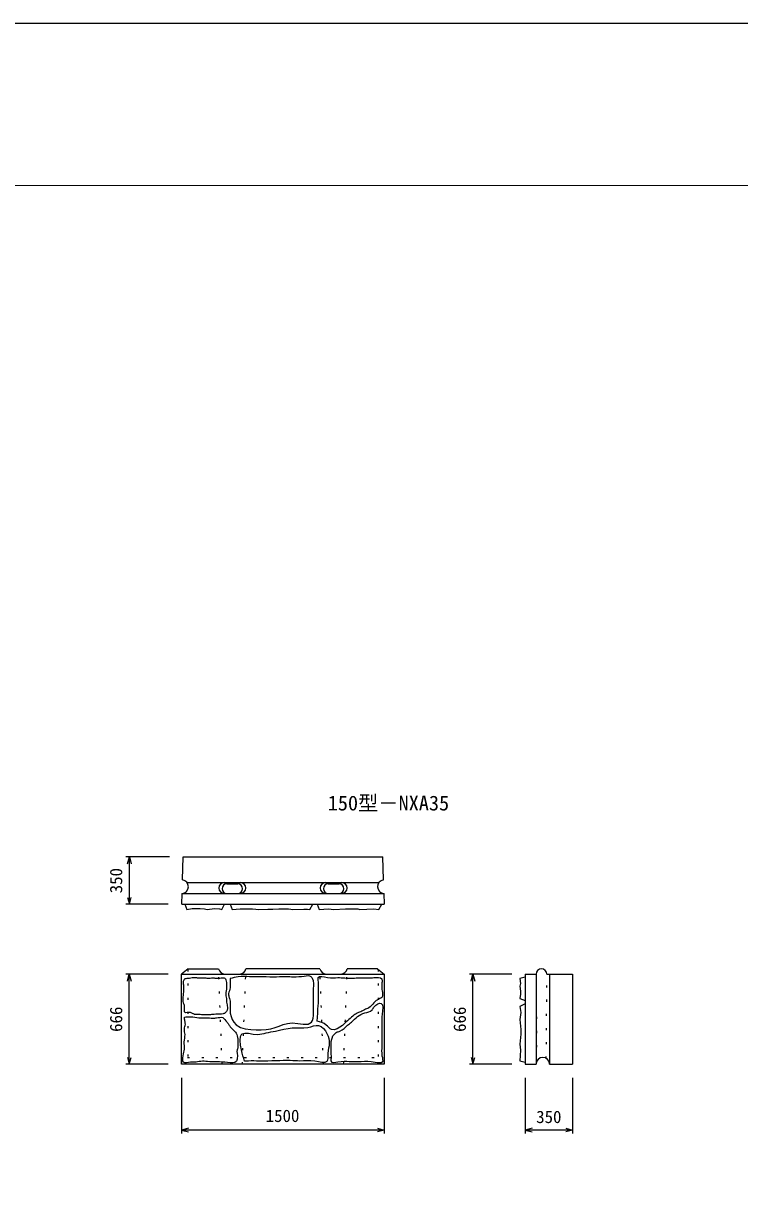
# Model space of a CAD drawing. Units: millimetres, scale not verified. Extents: x -25200 to 25200, y -17820 to 17820.
# Drawn here: x -9510 to -4209, y 9156 to 17820 of the extents above; entities that cross this region are included whole.
import ezdxf
from ezdxf.enums import TextEntityAlignment as Align

# ---------------------------------------------------------------- set-up
doc = ezdxf.new("R2010")
doc.units = ezdxf.units.MM
doc.header["$LTSCALE"] = 60
doc.linetypes.add('DOTTED', pattern=[1.75, 0.25, -1.5])
for name, color, linetype, lineweight in [('0-0_DIM', 7, 'Continuous', 25), ('0-1_Defpoints', 5, 'Continuous', 25), ('0-4_OUTLINE', 3, 'Continuous', 25), ('0-5_OUTLINE2', 4, 'Continuous', 25), ('0-6_TXT', 7, 'Continuous', 25), ('0-7_WAKU', 3, 'Continuous', 13)]:
    doc.layers.add(name, color=color, linetype=linetype, lineweight=lineweight)
doc.styles.add('ＭＳ ゴシック', font='')
doc.styles.get('ＭＳ ゴシック').set_extended_font_data('MS Gothic')

msp = doc.modelspace()

# ---------------------------------------------------------------- linework, layer by layer
at = {"layer": '0-0_DIM'}
for p, q in [((-8427.84, 11648.61), (-8750.63, 11648.61)), ((-8725.63, 11298.61), (-8725.63, 11648.61)), ((-8437.62, 11298.61), (-8750.63, 11298.61)), ((-8438.76, 10779.99), (-8751.35, 10779.99)), ((-8726.35, 10113.99), (-8726.35, 10779.99)), ((-5895.15, 10779.99), (-6207.74, 10779.99)), ((-6182.74, 10113.99), (-6182.74, 10779.99)), ((-8438.76, 10113.99), (-8751.35, 10113.99)), ((-5895.15, 10113.99), (-6207.74, 10113.99)), ((-8338.76, 10013.99), (-8338.76, 9601.4)), ((-6838.76, 10013.99), (-6838.76, 9601.4)), ((-5795.15, 10013.99), (-5795.15, 9601.4)), ((-5445.15, 10013.99), (-5445.15, 9601.4)), ((-6838.76, 9626.4), (-8338.76, 9626.4)), ((-5445.15, 9626.4), (-5795.15, 9626.4))]:
    msp.add_line(p, q, dxfattribs=at)
for points in [[(-8739.03, 11598.61), (-8725.63, 11648.61), (-8712.24, 11598.61)], [(-8739.03, 11348.61), (-8725.63, 11298.61), (-8712.24, 11348.61)], [(-8739.75, 10729.99), (-8726.35, 10779.99), (-8712.95, 10729.99)], [(-6196.13, 10729.99), (-6182.74, 10779.99), (-6169.34, 10729.99)], [(-8739.75, 10163.99), (-8726.35, 10113.99), (-8712.95, 10163.99)], [(-6196.13, 10163.99), (-6182.74, 10113.99), (-6169.34, 10163.99)], [(-8288.76, 9639.8), (-8338.76, 9626.4), (-8288.76, 9613)], [(-6888.76, 9639.8), (-6838.76, 9626.4), (-6888.76, 9613)], [(-5745.15, 9639.8), (-5795.15, 9626.4), (-5745.15, 9613)], [(-5495.15, 9639.8), (-5445.15, 9626.4), (-5495.15, 9613)]]:
    msp.add_lwpolyline(points, dxfattribs=at)
at = {"layer": '0-1_Defpoints'}
msp.add_lwpolyline([(-25200, -17820), (25200, -17820), (25200, 17820), (-25200, 17820)], close=True, dxfattribs=at)
at = {"layer": '0-4_OUTLINE'}
for p, q in [((-8332.48, 11478.21), (-8327.84, 11648.61)), ((-8327.84, 11648.61), (-6849.67, 11648.61)), ((-6845.03, 11478.21), (-6849.67, 11648.61)), ((-8023.76, 11458.61), (-7903.76, 11458.61)), ((-8004.2, 11448.85), (-7923.31, 11448.85)), ((-7273.76, 11458.61), (-7153.76, 11458.61)), ((-7254.2, 11448.85), (-7173.31, 11448.85)), ((-8337.62, 11298.61), (-8335.33, 11378.61)), ((-8023.76, 11378.61), (-7903.76, 11378.61)), ((-7273.76, 11378.61), (-7153.76, 11378.61)), ((-6842.19, 11378.61), (-6839.9, 11298.61)), ((-8337.62, 11298.61), (-6839.9, 11298.61)), ((-8338.76, 10779.99), (-6838.76, 10779.99)), ((-8338.76, 10113.99), (-8338.76, 10779.99)), ((-6838.76, 10779.99), (-6838.76, 10113.99)), ((-5795.15, 10779.99), (-5795.15, 10113.99)), ((-5795.15, 10779.99), (-5715.15, 10779.99)), ((-5635.15, 10779.99), (-5445.15, 10779.99)), ((-5445.15, 10779.99), (-5445.15, 10113.99)), ((-6838.76, 10113.99), (-8338.76, 10113.99)), ((-5795.15, 10113.99), (-5715.15, 10113.99)), ((-5615.15, 10113.99), (-5445.15, 10113.99))]:
    msp.add_line(p, q, dxfattribs=at)
for centre, radius, start, end in [((-8338.76, 11428.61), 50, 273.93581, 82.79104), ((-8023.76, 11418.61), 40, 90, 270), ((-8004.2, 11413.73), 35.12, 90, 270), ((-7923.31, 11413.73), 35.12, 270, 90), ((-7903.76, 11418.61), 40, 270, 90), ((-7273.76, 11418.61), 40, 90, 270), ((-7254.2, 11413.73), 35.12, 90, 270), ((-7173.31, 11413.73), 35.12, 270, 90), ((-7153.76, 11418.61), 40, 270, 90), ((-6838.76, 11428.61), 50, 97.20896, 266.06419), ((-5675.15, 10779.99), 40, 0, 180), ((-5665.15, 10113.99), 50, 0, 180)]:
    msp.add_arc(centre, radius, start, end, dxfattribs=at)
at = {"layer": '0-5_OUTLINE2'}
for p, q in [((-8298.76, 11458.61), (-6878.76, 11458.61)), ((-8335.33, 11378.61), (-6842.19, 11378.61)), ((-7336.62, 11298.61), (-7320.71, 11258.61)), ((-6879.51, 11258.61), (-6856.04, 11298.61)), ((-8289.21, 10819.99), (-8338.76, 10779.99)), ((-8289.21, 10819.99), (-8065.26, 10819.99)), ((-7315.26, 10819.99), (-7862.26, 10819.99)), ((-6888.31, 10819.99), (-7112.26, 10819.99)), ((-6888.31, 10819.99), (-6838.76, 10779.99)), ((-5715.15, 10779.99), (-5715.15, 10113.99)), ((-5615.15, 10779.99), (-5615.15, 10113.99))]:
    msp.add_line(p, q, dxfattribs=at)
at = {"layer": '0-5_OUTLINE2', "linetype": 'DOTTED'}
for p, q in [((-8293.76, 10816.32), (-8293.76, 10163.99)), ((-8038.76, 10113.99), (-8065.26, 10819.99)), ((-7889.32, 10113.99), (-7862.26, 10819.99)), ((-7288.76, 10113.99), (-7315.26, 10819.99)), ((-7139.32, 10113.99), (-7112.26, 10819.99)), ((-6883.76, 10816.32), (-6883.76, 10163.99)), ((-5715.15, 10779.99), (-5710.31, 10135.45)), ((-5639.82, 10157.1), (-5635.15, 10779.99)), ((-8294.63, 10163.76), (-6882.89, 10163.76))]:
    msp.add_line(p, q, dxfattribs=at)
at = {"layer": '0-5_OUTLINE2'}
for points in [[(-8314.8, 11298.61), (-8298.89, 11258.61), (-8261.27, 11266.51), (-8230.87, 11267.39), (-8200.9, 11266.07), (-8169.17, 11263.43), (-8150.55, 11258.61), (-8095.14, 11266.07), (-8059, 11264.31), (-8041.06, 11258.61), (-8020.26, 11298.61)], [(-7979.59, 11298.61), (-7963.76, 11258.61), (-7905.31, 11264.2), (-7856.62, 11265.02), (-7815.27, 11265.29), (-7790.52, 11262.84), (-7772.55, 11258.61), (-7699.36, 11263.12), (-7664.35, 11262.69), (-7619.04, 11264.19), (-7580.17, 11265.27), (-7547.95, 11263.55), (-7531.2, 11261.83), (-7516.36, 11258.61), (-7433.82, 11262.69), (-7406.98, 11261.4), (-7390.66, 11258.61), (-7367.19, 11298.61)], [(-7320.71, 11258.61), (-7250.6, 11265.13), (-7212.07, 11258.61), (-7125.75, 11265.65), (-7079.45, 11265.65), (-7034.19, 11265.13), (-7018.91, 11258.61), (-6916.1, 11265.13), (-6879.51, 11258.61)], [(-8326.95, 10580.16), (-8327.42, 10595.15), (-8326.41, 10610.53), (-8324.81, 10625.92), (-8323.76, 10636.6), (-8322.9, 10647.15), (-8322.28, 10657.62), (-8321.95, 10668.06), (-8321.92, 10676.02), (-8322.12, 10684.01), (-8322.6, 10692.06), (-8323.38, 10700.19), (-8324.3, 10707.66), (-8325.05, 10715.11), (-8325.13, 10722.41), (-8324.09, 10729.47), (-8322.47, 10734.27), (-8320.25, 10738.94), (-8317.63, 10743.51), (-8314.8, 10748.04)], [(-8314.8, 10748.04), (-8306.24, 10748.94), (-8297.68, 10749.91), (-8289.1, 10751.01), (-8280.51, 10752.32), (-8270.14, 10754.16), (-8259.77, 10755.84), (-8249.41, 10756.84), (-8239.08, 10756.61), (-8235.51, 10756.16), (-8231.94, 10755.59), (-8228.37, 10754.99), (-8224.79, 10754.46), (-8211.27, 10753.69), (-8197.68, 10754.14), (-8184.06, 10754.76), (-8170.5, 10754.46), (-8164.41, 10753.81), (-8158.34, 10752.96), (-8152.28, 10752.16), (-8146.21, 10751.61), (-8136.6, 10751.54), (-8126.97, 10752.12), (-8117.31, 10752.79), (-8107.63, 10753.04), (-8102.42, 10752.83), (-8097.22, 10752.46), (-8092.04, 10752.01), (-8086.91, 10751.61), (-8076.62, 10751.18), (-8066.33, 10751.31), (-8055.79, 10751.94), (-8044.76, 10753.04), (-8037.75, 10753.82), (-8030.87, 10754.21), (-8024.5, 10753.65), (-8019.04, 10751.61), (-8013.77, 10746.2), (-8010.34, 10738.44), (-8008.41, 10729.41)], [(-7979.48, 10747.48), (-7979.53, 10738.35), (-7979.55, 10729.2), (-7979.54, 10720.06), (-7979.48, 10710.91), (-7979.38, 10700.43), (-7979.54, 10689.96), (-7980.33, 10679.51), (-7982.09, 10669.11), (-7985.05, 10658.53), (-7988.3, 10648.01), (-7990.73, 10637.57), (-7991.25, 10627.22), (-7990.12, 10620.4), (-7988.12, 10613.59), (-7985.72, 10606.76), (-7983.4, 10599.88), (-7980.93, 10590.21), (-7979.34, 10580.43), (-7978.47, 10570.58), (-7978.17, 10560.69), (-7978.52, 10543.4), (-7979.23, 10526.12), (-7979.41, 10508.81), (-7978.17, 10491.47), (-7972.98, 10467.68), (-7963.81, 10444.86), (-7951.04, 10424.12), (-7935.05, 10406.56), (-7903.69, 10386.65), (-7867.12, 10375.36), (-7827.48, 10370.28), (-7786.89, 10368.98), (-7749.81, 10369.5), (-7713.82, 10371.92), (-7678.99, 10376.97), (-7645.39, 10385.38), (-7615.81, 10395.96), (-7586.02, 10407.08), (-7554.78, 10415.91)], [(-7538.92, 10759.93), (-7552.72, 10760.31), (-7566.54, 10760.55), (-7589.83, 10760.46), (-7613.03, 10759.99), (-7636.18, 10759.47), (-7659.32, 10759.24), (-7685.76, 10759.61), (-7712.23, 10760.43), (-7738.71, 10761.3), (-7765.17, 10761.85), (-7782.8, 10761.91), (-7800.42, 10761.82), (-7818.06, 10761.74), (-7835.74, 10761.85), (-7856.73, 10762.3), (-7877.71, 10762.63), (-7898.62, 10762.25), (-7919.37, 10760.55), (-7934.5, 10758.19), (-7949.55, 10755.05), (-7964.53, 10751.4), (-7979.48, 10747.48)], [(-7554.78, 10415.91), (-7520.81, 10419.62), (-7479.39, 10416.24), (-7438.19, 10410.79), (-7402.36, 10411.07), (-7377.06, 10424.85), (-7369.82, 10438.52), (-7365.55, 10455.7), (-7363.45, 10474.76), (-7362.69, 10494.08), (-7362.55, 10508.04), (-7362.58, 10521.45), (-7362.67, 10534.57), (-7362.69, 10547.63), (-7362.44, 10565.71), (-7362.02, 10584.01), (-7361.6, 10602.41), (-7361.38, 10620.78), (-7361.42, 10634.47), (-7361.53, 10648.14), (-7361.57, 10661.84), (-7361.38, 10675.64), (-7360.83, 10694), (-7361.03, 10712.32), (-7363.36, 10730.25), (-7369.22, 10747.48), (-7371.36, 10751.55), (-7373.81, 10755.4), (-7376.58, 10758.89), (-7379.68, 10761.85), (-7390.33, 10766.98), (-7402.94, 10768.1), (-7416.67, 10766.76), (-7430.64, 10764.47), (-7451.93, 10761.57), (-7472.19, 10759.91), (-7491.93, 10759.21), (-7511.66, 10759.24), (-7525.21, 10759.54), (-7538.92, 10759.93)], [(-7336.62, 10433.72), (-7334.02, 10462.25), (-7331.52, 10490.77), (-7329.24, 10519.27), (-7327.29, 10547.75), (-7326.35, 10564.33), (-7325.59, 10580.92), (-7325.04, 10597.57), (-7324.73, 10614.31), (-7324.67, 10631.78), (-7324.75, 10649.22), (-7324.82, 10666.49), (-7324.73, 10683.42), (-7324.59, 10693.29), (-7324.59, 10703.24), (-7324.98, 10713.52), (-7326.01, 10724.38), (-7327.28, 10733.3), (-7328.39, 10742.06), (-7328.63, 10749.98), (-7327.29, 10756.38), (-7317.68, 10763.44), (-7301.02, 10763.75), (-7280.53, 10760.37), (-7259.43, 10756.38), (-7237.56, 10754.06), (-7218.01, 10753.85), (-7199.64, 10754.58), (-7181.32, 10755.1), (-7169.17, 10754.85), (-7156.71, 10754.22), (-7144.07, 10753.39), (-7131.39, 10752.54), (-7116.22, 10751.7), (-7101.15, 10751.16), (-7086.16, 10750.99), (-7071.21, 10751.26), (-7059.11, 10751.8), (-7046.98, 10752.51), (-7034.81, 10753.24)], [(-7034.81, 10753.24), (-7022.55, 10753.82), (-7005.68, 10754.18), (-6988.81, 10754.18), (-6972.17, 10753.99), (-6955.97, 10753.82), (-6946.53, 10753.81), (-6937, 10753.96), (-6927.02, 10754.36), (-6916.28, 10755.1), (-6898.62, 10756.62), (-6881.14, 10757.02), (-6866.51, 10754.22), (-6857.38, 10746.14), (-6855.8, 10741.16), (-6855.14, 10735.4), (-6855.08, 10729.2), (-6855.3, 10722.9), (-6855.54, 10715.71), (-6855.72, 10708.79), (-6855.86, 10702.05), (-6855.97, 10695.4), (-6856.06, 10686.19), (-6855.98, 10676.85), (-6855.55, 10667.23), (-6854.63, 10657.18), (-6852.82, 10643.81), (-6851.66, 10630.58), (-6852.81, 10618.57), (-6857.98, 10608.89), (-6860.82, 10606.36), (-6864.12, 10604.12), (-6867.7, 10602.09), (-6871.4, 10600.17), (-6878.47, 10596.55), (-6885.32, 10592.89), (-6891.92, 10589.01), (-6898.24, 10584.75), (-6902.66, 10581.3), (-6906.92, 10577.59)], [(-5795.15, 10758.52), (-5835.15, 10748.91), (-5830.45, 10711.01), (-5835.15, 10691.35), (-5829.61, 10654.61), (-5829.61, 10633.3), (-5835.15, 10600.43), (-5795.15, 10586.23)], [(-8008.41, 10729.41), (-8007.61, 10720.19), (-8007.52, 10715.34), (-8007.57, 10710.69), (-8007.63, 10706.14), (-8007.61, 10701.62), (-8007.12, 10692.43), (-8006.45, 10683.11), (-8006.17, 10673.76), (-8006.9, 10664.49), (-8008.05, 10658.73), (-8009.5, 10653.02), (-8010.89, 10647.34), (-8011.9, 10641.64), (-8012.14, 10631.58), (-8010.97, 10621.42), (-8009.19, 10611.2), (-8007.61, 10600.93), (-8006.97, 10593.74), (-8006.57, 10586.56), (-8006.15, 10579.43), (-8005.47, 10572.37), (-8004, 10563.55), (-8002.21, 10554.75), (-8000.62, 10545.83), (-7999.75, 10536.66), (-8000.27, 10525.38), (-8002.71, 10514.32), (-8007.24, 10504.26), (-8014.04, 10495.96), (-8018.01, 10492.89), (-8022.39, 10490.34), (-8027.06, 10488.28), (-8031.9, 10486.67), (-8042.8, 10484.54), (-8053.86, 10483.8), (-8065.03, 10483.78), (-8076.19, 10483.82), (-8086.42, 10483.44), (-8096.6, 10482.71)], [(-8096.6, 10482.71), (-8106.76, 10481.83), (-8116.92, 10480.96), (-8124.94, 10480.4), (-8132.97, 10479.97), (-8141.01, 10479.68), (-8149.06, 10479.53), (-8157.11, 10479.54), (-8165.16, 10479.68), (-8173.19, 10479.92), (-8181.21, 10480.25), (-8191.7, 10480.75), (-8202.19, 10481.23), (-8212.72, 10481.57), (-8223.36, 10481.68), (-8228.28, 10481.64), (-8233.16, 10481.74), (-8237.97, 10482.16), (-8242.65, 10483.1), (-8246.53, 10484.45), (-8250.3, 10486.18), (-8254, 10488.16), (-8257.65, 10490.25), (-8262.68, 10493.02), (-8267.84, 10495.45), (-8273.26, 10497.23), (-8279.08, 10498.1), (-8288.66, 10497.51), (-8298.33, 10495.86), (-8306.95, 10494.79), (-8313.38, 10495.96), (-8317.45, 10503.08), (-8317.73, 10515), (-8316.72, 10529.18), (-8316.95, 10543.09), (-8318.22, 10549.32), (-8320.08, 10555.05), (-8322.16, 10560.52), (-8324.09, 10565.94), (-8326.95, 10580.16)], [(-6906.92, 10577.59), (-6911.03, 10573.65), (-6915, 10569.51), (-6924.1, 10559.05), (-6933.12, 10548.56), (-6942.67, 10538.94), (-6953.41, 10531.12), (-6961.15, 10527.32), (-6969.3, 10524.08), (-6977.51, 10520.84), (-6985.42, 10517.04), (-6990.01, 10514.25), (-6994.49, 10511.26), (-6998.97, 10508.31), (-7003.57, 10505.61), (-7012.21, 10501.85), (-7021.27, 10498.91), (-7030.38, 10496.09), (-7039.2, 10492.72), (-7047.77, 10488.06), (-7055.82, 10482.41), (-7063.57, 10476.16), (-7071.21, 10469.68), (-7081.3, 10461.29), (-7091.39, 10453.03), (-7101.31, 10444.78), (-7110.9, 10436.4), (-7119.9, 10427.99), (-7128.82, 10419.39), (-7138.06, 10410.66), (-7148.03, 10401.85), (-7167.22, 10387.23), (-7188.1, 10375.3), (-7209.07, 10368.83), (-7228.56, 10370.59), (-7239.21, 10376.56), (-7249.21, 10385.15), (-7259.06, 10394.88), (-7269.26, 10404.26), (-7284.67, 10414.75)], [(-7230.77, 10136.89), (-7230.6, 10149.24), (-7230.5, 10161.77), (-7230.53, 10174.67), (-7230.77, 10188.12), (-7232.37, 10235.39), (-7230.82, 10283.02), (-7220.11, 10323.66), (-7194.24, 10349.99), (-7187.65, 10352.68), (-7180.65, 10354.99), (-7173.49, 10357.26), (-7166.43, 10359.8), (-7150.74, 10368.01), (-7136.48, 10378.54), (-7123.02, 10390.33), (-7109.73, 10402.31), (-7102.79, 10408.24), (-7095.8, 10414.04), (-7088.82, 10419.84), (-7081.92, 10425.75), (-7070.54, 10436.13), (-7059.31, 10446.7), (-7047.93, 10457.02), (-7036.12, 10466.63), (-7023.98, 10474.95), (-7011.08, 10482.17), (-6997.35, 10488.3), (-6982.69, 10493.33), (-6967.63, 10497.38), (-6952.83, 10501.62), (-6939.49, 10507.27), (-6928.82, 10515.57), (-6924.73, 10521.03), (-6921.07, 10527.15), (-6917.27, 10533.57), (-6912.79, 10539.99), (-6901.11, 10551.34), (-6887.11, 10560.07), (-6873.17, 10564.87)], [(-6873.17, 10564.87), (-6861.64, 10564.4), (-6852.53, 10553.64), (-6850.16, 10534.04), (-6851.81, 10509.79), (-6854.77, 10485.05), (-6856.65, 10465.51), (-6857.65, 10447.92), (-6857.97, 10431.34), (-6857.83, 10414.85), (-6857.48, 10400.01), (-6857.04, 10384.75), (-6856.62, 10369.28), (-6856.3, 10353.81), (-6856.17, 10340.21), (-6856.16, 10326.7), (-6856.22, 10313.2), (-6856.3, 10299.63), (-6856.36, 10286.15), (-6856.47, 10272.67), (-6856.68, 10259.32), (-6857.06, 10246.22), (-6857.8, 10229.64), (-6858.26, 10213.01), (-6857.74, 10195.63), (-6855.54, 10176.79), (-6852.97, 10162.86), (-6850.81, 10149.31), (-6850.56, 10137.55), (-6853.76, 10128.99), (-6862.34, 10124.39), (-6875.07, 10123.71), (-6890.18, 10125.42), (-6905.92, 10127.95), (-6934.92, 10131.52), (-6960.94, 10132.95), (-6985.6, 10133.04), (-7010.49, 10132.53), (-7032.24, 10132.16), (-7054.51, 10131.99)], [(-5795.15, 10561.59), (-5835.15, 10542.31), (-5827.34, 10495.69), (-5835.15, 10446.29), (-5827.34, 10371.08), (-5827.34, 10337.35), (-5835.15, 10261.49), (-5830.13, 10217.25), (-5835.15, 10138.19), (-5795.15, 10128.99)], [(-8314.99, 10343.53), (-8316.9, 10354.12), (-8318.36, 10364.69), (-8318.35, 10375.21), (-8316.7, 10384.12), (-8314.25, 10392.99), (-8312.01, 10401.86), (-8310.97, 10410.75), (-8311.27, 10416.1), (-8312.1, 10421.46), (-8313.2, 10426.83), (-8314.33, 10432.22), (-8315.6, 10439.92), (-8316.5, 10447.63), (-8317.15, 10455.35), (-8317.68, 10463.07)], [(-8317.68, 10463.07), (-8307.45, 10464.09), (-8297.22, 10464.97), (-8286.99, 10465.57), (-8276.75, 10465.76), (-8271.21, 10465.64), (-8265.67, 10465.36), (-8260.13, 10464.95), (-8254.61, 10464.41), (-8240.16, 10462.52), (-8225.75, 10460.33), (-8211.34, 10458.33), (-8196.9, 10457.04), (-8187.71, 10456.75), (-8178.49, 10456.78), (-8169.25, 10456.93), (-8159.99, 10457.04), (-8146.34, 10456.86), (-8132.71, 10456.43), (-8119.13, 10455.97), (-8105.64, 10455.69), (-8099.18, 10455.71), (-8092.69, 10455.89), (-8086.14, 10456.31), (-8079.47, 10457.04), (-8067.72, 10458.95), (-8055.97, 10460.76), (-8044.74, 10461.2), (-8034.51, 10459.05), (-8025.81, 10453.6), (-8018.15, 10445.63), (-8011.12, 10436.32), (-8004.32, 10426.85), (-8001.05, 10422.58), (-7997.79, 10418.44), (-7994.61, 10414.31), (-7991.57, 10410.08), (-7988.4, 10405.24), (-7985.33, 10400.28), (-7982.18, 10395.37)], [(-7873.42, 10136.75), (-7879.09, 10156.01), (-7884.72, 10175.89), (-7890.3, 10197.01), (-7895.79, 10220.01), (-7902.63, 10254.56), (-7906.35, 10288.96), (-7904.01, 10318.36), (-7892.7, 10337.95), (-7871.37, 10344.62), (-7842.56, 10342.76), (-7810.1, 10337.72), (-7777.8, 10334.87), (-7760.49, 10336.01), (-7744.09, 10338.87), (-7728.19, 10342.64), (-7712.36, 10346.5), (-7695.77, 10349.95), (-7678.92, 10352.96), (-7661.94, 10355.87), (-7644.93, 10358.99), (-7613.58, 10365.83), (-7582.39, 10373.04), (-7551.26, 10379.15), (-7520.05, 10382.7), (-7491.35, 10383.03), (-7462.46, 10382.26), (-7433.32, 10382.65), (-7403.91, 10386.45), (-7383.45, 10391.74), (-7363.19, 10397.36), (-7343.49, 10400.93), (-7324.7, 10400.05), (-7306.09, 10392.36), (-7289.32, 10378.74), (-7274.79, 10361.02), (-7262.91, 10341), (-7255, 10322.91), (-7249.48, 10304.65), (-7246.41, 10286.44)], [(-7284.67, 10414.75), (-7301.31, 10422.56), (-7318.76, 10428.58), (-7336.62, 10433.72)], [(-8039.62, 10130.41), (-8058.58, 10130.85), (-8077.46, 10131.06), (-8094.37, 10131.36), (-8111.64, 10131.89), (-8129.1, 10132.66), (-8146.57, 10133.74), (-8159.38, 10134.69), (-8172.12, 10135.47), (-8184.84, 10135.72), (-8197.57, 10135.08), (-8208.91, 10133.62), (-8220.23, 10131.74), (-8231.45, 10130.02), (-8242.53, 10129.05), (-8249.98, 10129.01), (-8257.49, 10129.23), (-8265.24, 10129.36), (-8273.39, 10129.05), (-8287.6, 10127.26), (-8301.77, 10125.33), (-8314.34, 10125.25), (-8323.76, 10128.99), (-8328.71, 10137.17), (-8330.43, 10148.81), (-8329.81, 10162.3), (-8327.75, 10176), (-8324.8, 10189.69), (-8321.77, 10202.27), (-8319.2, 10214.29), (-8317.68, 10226.3), (-8317.56, 10239.16), (-8318.3, 10252.4), (-8319.07, 10265.84), (-8319.02, 10279.29), (-8317.59, 10292.82), (-8315.51, 10306.23), (-8313.84, 10319.58), (-8313.66, 10332.95), (-8314.99, 10343.53)], [(-7982.18, 10395.37), (-7978.82, 10390.63), (-7969.79, 10380.65), (-7959.74, 10371.52), (-7949.67, 10362.39), (-7940.57, 10352.4), (-7934.65, 10343.45), (-7929.98, 10333.7), (-7926.58, 10323.4), (-7924.47, 10312.83), (-7923.7, 10304.98), (-7923.4, 10297.11), (-7923.29, 10289.22), (-7923.13, 10281.3), (-7922.45, 10268.96), (-7921.8, 10256.63), (-7921.99, 10244.39), (-7923.8, 10232.34), (-7925.29, 10226.97), (-7926.92, 10221.63), (-7928.33, 10216.27), (-7929.17, 10210.88), (-7929.21, 10205.89), (-7928.72, 10200.86), (-7927.95, 10195.8), (-7927.15, 10190.75), (-7926.13, 10180.58), (-7926.01, 10170.42), (-7926.8, 10160.2), (-7928.49, 10149.84), (-7929.44, 10145.67), (-7930.6, 10141.62), (-7932.05, 10137.82), (-7933.86, 10134.41), (-7944.97, 10125.75), (-7960.84, 10123.24), (-7979.32, 10124.47), (-7998.28, 10127.03), (-8019.79, 10129.29), (-8039.62, 10130.41)], [(-7246.41, 10286.44), (-7245.84, 10268.48), (-7247.61, 10250.82), (-7250.7, 10233.02), (-7253.84, 10214.46), (-7255.8, 10194.53), (-7256.01, 10176.97), (-7256.18, 10159.78), (-7257.93, 10144.68), (-7262.91, 10133.38), (-7277.89, 10125.79), (-7299.96, 10126.21), (-7325.9, 10130.93), (-7352.53, 10136.23), (-7382.88, 10139.51), (-7410.65, 10139.7), (-7437.1, 10138.51), (-7463.5, 10137.65), (-7480.91, 10137.93), (-7498.67, 10138.72), (-7516.63, 10139.69), (-7534.63, 10140.49), (-7560.75, 10140.92), (-7586.72, 10140.61), (-7612.61, 10139.89), (-7638.48, 10139.07), (-7670.07, 10138.29), (-7701.73, 10137.81), (-7733.41, 10137.61), (-7765.09, 10137.65), (-7784.66, 10137.78), (-7804.22, 10137.89), (-7823.78, 10137.88), (-7843.34, 10137.65), (-7850.9, 10137.48), (-7858.47, 10137.28), (-7866.04, 10137.05), (-7873.61, 10136.82)], [(-7054.51, 10131.99), (-7076.52, 10132.09), (-7097.51, 10132.53), (-7116.69, 10133.21), (-7136, 10133.39), (-7157.24, 10132.19), (-7182.25, 10128.72), (-7198.35, 10125.78), (-7213.55, 10124.07), (-7225.11, 10125.83), (-7230.34, 10133.29), (-7230.41, 10134.38), (-7230.42, 10135.51), (-7230.39, 10136.68), (-7230.34, 10137.87)]]:
    msp.add_lwpolyline(points, dxfattribs=at)
for centre, start, end in [((-8008.12, 10838.96), 198.36646, 258.36646), ((-7919.4, 10838.96), 281.63354, 341.63354), ((-7258.12, 10838.96), 198.36646, 258.36646), ((-7169.4, 10838.96), 281.63354, 341.63354)]:
    msp.add_arc(centre, 60.21, start, end, dxfattribs=at)
at = {"layer": '0-7_WAKU'}
msp.add_lwpolyline([(-24000, -16620), (24000, -16620), (24000, 16620), (-24000, 16620)], close=True, dxfattribs=at)

# ---------------------------------------------------------------- texts
at = {"layer": '0-0_DIM', "style": 'ＭＳ ゴシック'}
for s, p in [('350', (-8750.71, 11379.54)), ('666', (-8750.71, 10353.24)), ('666', (-6207.1, 10353.24))]:
    msp.add_text(s, height=91.64, rotation=90, dxfattribs=at).set_placement(p, align=Align.BOTTOM_LEFT)
for s, p in [('1500', (-7716.3, 9658.7)), ('350', (-5714.22, 9650.77))]:
    msp.add_text(s, height=91.64, dxfattribs=at).set_placement(p, align=Align.BOTTOM_LEFT)
at = {"layer": '0-6_TXT', "style": 'ＭＳ ゴシック'}
msp.add_text('150型－NXA35', height=110, dxfattribs=at).set_placement((-7257.21, 11959.6), align=Align.BOTTOM_LEFT)

doc.saveas('drawing.dxf')
